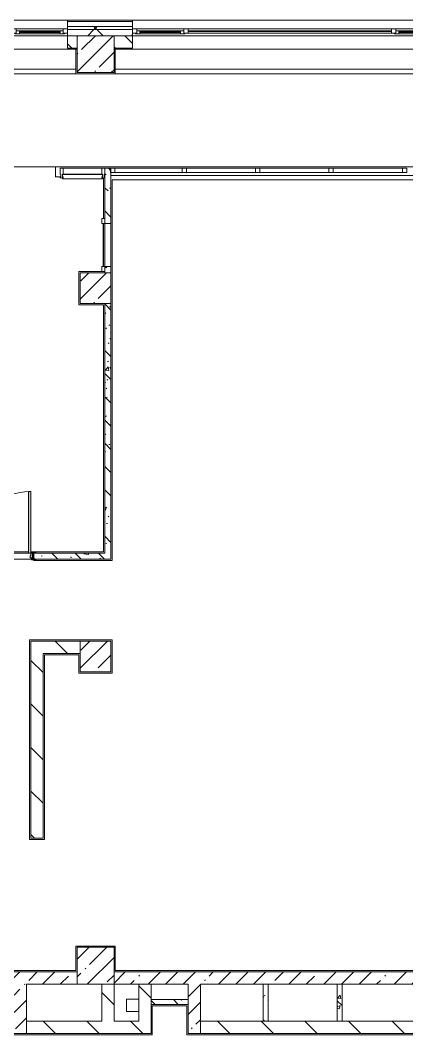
# Model space of a CAD drawing. Header units: millimetres. Extents: x 81610 to 276841, y -8553 to 29000.
# Drawn here: x 209071 to 215336, y 10880 to 27350 of the extents above; entities that cross this region are included whole.
import ezdxf

# ---------------------------------------------------------------- set-up
doc = ezdxf.new("R2010")
doc.units = ezdxf.units.MM
for name, color, linetype, lineweight, true_color in [('A-DOOR-3', 7, 'Continuous', 5, 0xe2e2e2), ('A-DOOR-4', 7, 'Continuous', 5, 0xaaaaaa), ('A-DOOR-FRAM-2', 7, 'Continuous', 5, 0xe2e2e2), ('A-DOOR-FRAM-3', 7, 'Continuous', 5, 0xaaaaaa), ('A-FLOR-2', 7, 'Continuous', 5, 0xaaaaaa), ('I-WALL-6', 7, 'Continuous', 5, 0x787878)]:
    doc.layers.add(name, color=color, linetype=linetype, lineweight=lineweight, true_color=true_color)
for name, color, linetype, lineweight in [('A-GLAZ-3', 7, 'Continuous', 5), ('A-GLAZ-CURT-2', 7, 'Continuous', 5), ('A-GLAZ-CWMG-2', 7, 'Continuous', 5), ('A-WALL', 7, 'Continuous', 9), ('A-WALL-5', 7, 'Continuous', 5), ('I-WALL-4', 7, 'Continuous', 5), ('S-COLS-3', 7, 'Continuous', 5)]:
    doc.layers.add(name, color=color, linetype=linetype, lineweight=lineweight)
pattern_1 = [(45, (149830.96, 0), (-285.1231, 285.1231), []), (45, (150116.1, 0), (-285.1231, 285.1231), [504.031, -100.806, 16.764, -84.042])]
pattern_2 = [(135, (149830.96, 0), (-377.1708, -377.1708), [533.4, -88.9, 17.78, -88.9]), (135, (149830.96, 376.94), (-377.1708, -377.1708), []), (50, (149830.96, 0), (637.6445, -55.7866), [66.675, -733.425]), (355, (149830.96, 0), (-123.3494, 668.699), [53.34, -586.74]), (100.451, (149884.1, -4.65), (514.299, 612.908), [56.665, -623.315]), (46.184, (149830.96, 177.8), (948.776, -147.15), [100.012, -1100.137]), (96.636, (149910, 165.5), (830.909, 865.997), [84.998, -934.973]), (351.184, (149831, 177.8), (830.918, 865.988), [80.01, -880.11]), (21, (149919.86, 133.35), (530.6506, -357.9283), [66.675, -733.425]), (326, (149919.86, 133.35), (216.308, 644.6585), [53.34, -586.74]), (71.451, (149964.1, 103.5), (746.9596, 286.7243), [56.665, -623.315]), (37.5, (149830.96, 0), (10.8105, 295.9426), [16.764, -562.864, 16.764, -578.866, -588.962]), (37.5, (149830.96, 0), (10.8105, 295.9426), [-1175.258, 16.764, -572.198]), (7.5, (149830.96, 0), (233.8692, 350.6318), [16.764, -322.834, 16.764, -549.529, -224.472]), (7.5, (149830.96, 0), (233.8692, 350.6318), [-905.891, 16.764, -207.708]), (327.5, (149632.7, 0), (474.5678, -20.0513), [16.764, -205.486, 16.764, -676.656, -920.115]), (327.5, (149632.7, 0), (474.5678, -20.0513), [-915.67, 16.764, -903.351]), (317.5, (149543.8, 0), (518.4522, 88.9934), [16.764, -272.161, 16.764, -443.738, -653.415]), (317.5, (149543.8, 0), (518.4522, 88.9934), [-749.427, 16.764, -636.651])]
pattern_3 = [(135, (149830.96, 0), (-353.5534, -353.5534), [])]
pattern_4 = [(45, (149830.96, 0), (-353.5534, 353.5534), []), (135, (149830.96, 0), (-353.5534, -353.5534), [])]

# ---------------------------------------------------------------- blocks, each defined once
blk = doc.blocks.new('Системная панель - Стекло - 70мм-31693619-1_11_3_птичка')
at = {"layer": 'A-GLAZ-CURT-2'}
for p, q in [((547.5, 35), (-547.5, 35)), ((-547.5, 35), (-547.5, -35)), ((547.5, -35), (547.5, 35)), ((-547.5, -35), (547.5, -35))]:
    blk.add_line(p, q, dxfattribs=at)
blk = doc.blocks.new('Прямоугольный импост - 50 x 70 мм-23766079-1_11_3_птичка')
at = {"layer": 'A-GLAZ-CWMG-2'}
for p, q in [((-35, 35), (35, 35)), ((-35, -35), (-35, 35)), ((35, 35), (35, -35)), ((35, -35), (-35, -35))]:
    blk.add_line(p, q, dxfattribs=at)
blk = doc.blocks.new('BSC_Колонна _Прямоугольная - 600х600-V50-1_11_3_птичка')
at = {"layer": 'S-COLS-3'}
h = blk.add_hatch(dxfattribs=at)
h.set_pattern_fill('FP_97', color=256, style=0, pattern_type=2)
h.set_pattern_definition([(45, (-60460, -12000), (-285.1231, 285.1231), []), (45, (-60174.88, -12000), (-285.1231, 285.1231), [504.031, -100.806, 16.764, -84.042])])
h.paths.add_polyline_path([(208, -300), (300, -300), (300, 300), (-300, 300), (-300, -300), (-168, -300)])
for p, q in [((300, 300), (-300, 300)), ((-300, 300), (-300, -300)), ((300, -300), (300, 300)), ((-300, -300), (300, -300))]:
    blk.add_line(p, q, dxfattribs=at)
blk = doc.blocks.new('Системная панель - Стекло - 70мм-31693620-1_11_3_птичка')
at = {"layer": 'A-GLAZ-CURT-2'}
for p, q in [((560, 35), (-560, 35)), ((-560, 35), (-560, -35)), ((560, -35), (560, 35)), ((-560, -35), (560, -35))]:
    blk.add_line(p, q, dxfattribs=at)
blk = doc.blocks.new('Прямоугольный импост - 50 x 70 мм-V73-1_11_3_птичка')
at = {"layer": 'A-GLAZ-CWMG-2'}
for p, q in [((-35, 35), (35, 35)), ((-35, -35), (-35, 35)), ((35, 35), (35, -35)), ((35, -35), (-35, -35))]:
    blk.add_line(p, q, dxfattribs=at)
blk = doc.blocks.new('Прямоугольный импост - Импост структурный с накладкой - 160мм Темный-32302294-1_11_3_птичка')
at = {"layer": 'A-GLAZ-CWMG-2'}
for p, q in [((-25, 40), (-25, 140)), ((-25, 140), (25, 140)), ((-15, 40), (-25, 40)), ((-25, -17), (-25, 0)), ((-25, 0), (-15, 0)), ((-15, 0), (-15, 40)), ((15, 40), (15, 0)), ((25, 40), (15, 40)), ((15, 0), (25, 0)), ((25, 140), (25, 40)), ((25, 0), (25, -17)), ((25, -17), (-25, -17))]:
    blk.add_line(p, q, dxfattribs=at)
blk = doc.blocks.new('110_Дверь_СКБ_1Ст_Внутренняя1 - Д-11 1100x2100h_кладовые _все__ коридор _между помещениями блока столовой__ моечные _все_-32089444-1_11_3_птичка')
at = {"layer": 'A-DOOR-3'}
h = blk.add_hatch(color=256, dxfattribs=at)
h.paths.add_polyline_path([(502.5, -30), (537.5, -30), (537.5, 50), (512.5, 50), (512.5, 10), (502.5, 10), (502.5, -6)])
h.paths.add_polyline_path([(-477.5, -30), (-477.5, 10), (-487.5, 10), (-487.5, 50), (-512.5, 50), (-512.5, -30), (-487.5, -30)])
at = {"layer": 'A-DOOR-4'}
h = blk.add_hatch(dxfattribs=at)
h.set_pattern_fill('FP_79', color=256, style=0, pattern_type=2)
h.set_pattern_definition([(135, (1751.41, 114.685), (-14.14214, -14.14214), []), (225, (1751.41, 114.685), (14.14214, -14.14214), [])])
h.paths.add_polyline_path([(562.5, -50), (562.5, 50), (537.5, 50), (537.5, -50)])
at = {"layer": 'A-DOOR-FRAM-2'}
for points in [[(512.5, 50), (512.5, 1050), (472.5, 1050), (472.5, 50)], [(-512.5, 50), (-497.5, 50), (-497.5, 58), (-567.5, 58), (-567.5, 50), (-537.5, 50)], [(592.5, 50), (592.5, 58), (522.5, 58), (522.5, 50), (562.5, 50)], [(-567.5, -58), (-497.5, -58), (-497.5, -50), (-567.5, -50)], [(-497.5, -50), (-497.5, -30), (-512.5, -30), (-512.5, -50)], [(522.5, -50), (537.5, -50), (537.5, -30), (522.5, -30)], [(592.5, -58), (592.5, -50), (522.5, -50), (522.5, -58), (562.5, -58)]]:
    blk.add_hatch(color=256, dxfattribs=at).paths.add_polyline_path(points)
at = {"layer": 'A-DOOR-FRAM-3'}
h = blk.add_hatch(dxfattribs=at)
h.set_pattern_fill('FP_80', color=256, style=0, pattern_type=2)
h.set_pattern_definition([(45, (-371.384, 114.685), (-14.1421, 14.1421), []), (135, (-371.384, 114.685), (-14.1421, -14.1421), [])])
h.paths.add_polyline_path([(-537.5, -50), (-512.5, -50), (-512.5, 50), (-537.5, 50)])
at = {"layer": 'A-DOOR-4'}
for p, q in [((512.5, 1050), (472.5, 1050)), ((472.5, 1050), (472.5, 50)), ((512.5, 50), (512.5, 1050)), ((472.5, 50), (512.5, 50))]:
    blk.add_line(p, q, dxfattribs=at)
blk.add_arc((512.5, 50), 1000, 90, 180, dxfattribs=at)
at = {"layer": 'A-DOOR-FRAM-3'}
for p, q in [((-497.5, 58), (-567.5, 58)), ((-567.5, 58), (-567.5, 50)), ((-567.5, 50), (-497.5, 50)), ((-512.5, 50), (-537.5, 50)), ((-537.5, 50), (-537.5, -50)), ((-487.5, 50), (-512.5, 50)), ((-512.5, 50), (-512.5, -30)), ((-512.5, -50), (-512.5, 50)), ((-497.5, 50), (-512.5, 50)), ((-512.5, 50), (-512.5, 49)), ((-512.5, 49), (-497.5, 49)), ((-497.5, 50), (-497.5, 58)), ((-497.5, 49), (-497.5, 50)), ((-487.5, 10), (-487.5, 50)), ((-477.5, 10), (-487.5, 10)), ((-477.5, -30), (-477.5, 10)), ((512.5, 10), (502.5, 10)), ((502.5, 10), (502.5, -30)), ((512.5, 50), (512.5, 10)), ((537.5, 50), (512.5, 50)), ((592.5, 58), (522.5, 58)), ((522.5, 58), (522.5, 50)), ((537.5, 50), (522.5, 50)), ((522.5, 50), (522.5, 49)), ((522.5, 50), (592.5, 50)), ((522.5, 49), (537.5, 49)), ((537.5, -30), (537.5, 50)), ((562.5, 50), (537.5, 50)), ((537.5, 50), (537.5, -50)), ((537.5, 49), (537.5, 50)), ((562.5, -50), (562.5, 50)), ((592.5, 50), (592.5, 58)), ((-497.5, -50), (-567.5, -50)), ((-567.5, -50), (-567.5, -58)), ((-567.5, -58), (-497.5, -58)), ((-537.5, -50), (-512.5, -50)), ((-512.5, -30), (-477.5, -30)), ((-497.5, -30), (-512.5, -30)), ((-512.5, -30), (-512.5, -50)), ((-512.5, -50), (-497.5, -50)), ((-497.5, -50), (-497.5, -30)), ((-497.5, -58), (-497.5, -50)), ((502.5, -30), (537.5, -30)), ((537.5, -30), (522.5, -30)), ((522.5, -30), (522.5, -50)), ((522.5, -50), (537.5, -50)), ((592.5, -50), (522.5, -50)), ((522.5, -50), (522.5, -58)), ((522.5, -58), (592.5, -58)), ((537.5, -50), (537.5, -30)), ((537.5, -50), (562.5, -50)), ((592.5, -58), (592.5, -50))]:
    blk.add_line(p, q, dxfattribs=at)
blk = doc.blocks.new('Системная панель - Стекло - 70мм-V85-1_11_3_птичка')
at = {"layer": 'A-GLAZ-CURT-2'}
for p, q in [((560, 35), (-560, 35)), ((-560, 35), (-560, -35)), ((560, -35), (560, 35)), ((-560, -35), (560, -35))]:
    blk.add_line(p, q, dxfattribs=at)
blk = doc.blocks.new('120_Окно_СКБ_2Ст - 120_Окно_СКБ_2Ст 2300х2400 _мал створка справа_-19949978-1_11_3_птичка')
at = {"layer": 'A-GLAZ-3'}
for p, q in [((-1150, -75), (-1150, -5)), ((-1150, -5), (-1080, -5)), ((1150, -5), (-1150, -5)), ((-1080, -75), (-1150, -75)), ((-1150, -75), (-1100, -75)), ((-1080, -75), (-1100, -75)), ((-1100, -75), (-1100, -85)), ((-1100, -85), (270, -85)), ((270, -85), (-1100, -85)), ((-1080, -5), (-1080, -75)), ((250, -35), (-1080, -35)), ((-1080, -35), (-1080, -75)), ((-1030, -85), (-1030, -35)), ((-1030, -55), (200, -55)), ((200, -65), (-1030, -65)), ((200, -85), (200, -35)), ((250, -75), (250, -5)), ((250, -5), (320, -5)), ((250, -75), (250, -35)), ((320, -75), (250, -75)), ((270, -75), (250, -75)), ((270, -75), (300, -75)), ((270, -85), (270, -75)), ((320, -75), (300, -75)), ((300, -75), (300, -85)), ((300, -85), (1100, -85)), ((1100, -85), (300, -85)), ((320, -5), (320, -75)), ((1080, -35), (320, -35)), ((320, -35), (320, -75)), ((370, -85), (370, -35)), ((370, -55), (1030, -55)), ((1030, -65), (370, -65)), ((1030, -85), (1030, -35)), ((1080, -75), (1080, -5)), ((1080, -5), (1150, -5)), ((1080, -75), (1080, -35)), ((1150, -75), (1080, -75)), ((1100, -75), (1080, -75)), ((1100, -75), (1150, -75)), ((1100, -85), (1100, -75)), ((1150, -5), (1150, -75))]:
    blk.add_line(p, q, dxfattribs=at)
blk = doc.blocks.new('120_Окно_СКБ_3Ст - 120_Окно_СКБ_3Ст_5100-21641134-1_11_3_птичка')
at = {"layer": 'A-GLAZ-3'}
for p, q in [((-2550, -75), (-2550, -5)), ((-2550, -5), (-2480, -5)), ((2550, -5), (-2550, -5)), ((-2480, -75), (-2550, -75)), ((-2550, -75), (-2500, -75)), ((-2480, -75), (-2500, -75)), ((-2500, -75), (-2500, -85)), ((-2500, -85), (-1700, -85)), ((-1700, -85), (-2500, -85)), ((-2480, -5), (-2480, -75)), ((-1720, -35), (-2480, -35)), ((-2480, -35), (-2480, -75)), ((-2430, -85), (-2430, -35)), ((-2430, -55), (-1770, -55)), ((-1770, -65), (-2430, -65)), ((-1770, -85), (-1770, -35)), ((-1720, -75), (-1720, -5)), ((-1720, -5), (-1650, -5)), ((-1720, -75), (-1720, -35)), ((-1650, -75), (-1720, -75)), ((-1700, -75), (-1720, -75)), ((-1700, -75), (1700, -75)), ((-1700, -85), (-1700, -75)), ((-1650, -5), (-1650, -75)), ((1650, -35), (-1650, -35)), ((1650, -45), (-1650, -45)), ((1650, -75), (1650, -5)), ((1650, -5), (1720, -5)), ((1720, -75), (1650, -75)), ((1720, -75), (1700, -75)), ((1700, -75), (1700, -85)), ((1700, -85), (2500, -85)), ((2500, -85), (1700, -85)), ((1720, -5), (1720, -75)), ((2480, -35), (1720, -35)), ((1720, -35), (1720, -75)), ((1770, -85), (1770, -35)), ((1770, -55), (2430, -55)), ((2430, -65), (1770, -65)), ((2430, -85), (2430, -35)), ((2480, -75), (2480, -5)), ((2480, -5), (2550, -5)), ((2480, -75), (2480, -35)), ((2550, -75), (2480, -75)), ((2500, -75), (2480, -75)), ((2500, -75), (2550, -75)), ((2500, -85), (2500, -75)), ((2550, -5), (2550, -75))]:
    blk.add_line(p, q, dxfattribs=at)
blk = doc.blocks.new('BSC_Колонна _Прямоугольная - 500х500-V121-1_11_3_птичка')
at = {"layer": 'S-COLS-3'}
h = blk.add_hatch(dxfattribs=at)
h.set_pattern_fill('FP_151', color=256, style=0, pattern_type=2)
h.set_pattern_definition([(45, (-60460, -17020), (-285.1231, 285.1231), []), (45, (-60174.88, -17020), (-285.1231, 285.1231), [504.031, -100.806, 16.764, -84.042])])
h.paths.add_polyline_path([(189, -250), (250, -250), (250, 250), (-250, 250), (-250, -250), (-168, -250)])
for p, q in [((250, 250), (-250, 250)), ((-250, 250), (-250, -250)), ((250, -250), (250, 250)), ((-250, -250), (250, -250))]:
    blk.add_line(p, q, dxfattribs=at)
blk = doc.blocks.new('BSC_Колонна _Прямоугольная - 500х500-V122-1_11_3_птичка')
at = {"layer": 'S-COLS-3'}
h = blk.add_hatch(dxfattribs=at)
h.set_pattern_fill('FP_152', color=256, style=0, pattern_type=2)
h.set_pattern_definition([(45, (-60460, -23000), (-285.1231, 285.1231), []), (45, (-60174.88, -23000), (-285.1231, 285.1231), [504.031, -100.806, 16.764, -84.042])])
h.paths.add_polyline_path([(130, -250), (250, -250), (248, 250), (-250, 249), (-250, -250), (-168, -250)])
for p, q in [((250, 250), (-250, 250)), ((-250, 250), (-250, -250)), ((250, -250), (250, 250)), ((-250, -250), (250, -250))]:
    blk.add_line(p, q, dxfattribs=at)
blk = doc.blocks.new('Штора противопожарная_Рен - ШТ_700х700-22567375-1_11_3_птичка')
at = {"layer": 'A-DOOR-4'}
for p, q in [((-430, 100), (-350, 100)), ((-430, 50), (-430, 100)), ((-350, 50), (-430, 50)), ((-350, 100), (-350, 50)), ((-350, 78), (350, 78)), ((-350, 73), (-350, 78)), ((350, 73), (-350, 73)), ((350, 100), (430, 100)), ((350, 50), (350, 100)), ((350, 78), (350, 73)), ((430, 50), (350, 50)), ((430, 100), (430, 50))]:
    blk.add_line(p, q, dxfattribs=at)
blk = doc.blocks.new('Системная панель - Стекло - 70мм-32304938-1_11_3_птичка')
at = {"layer": 'A-GLAZ-CURT-2'}
h = blk.add_hatch(dxfattribs=at)
h.set_pattern_fill('FP_179', color=256, style=0, pattern_type=2)
h.set_pattern_definition([(225, (60747.5, 24310), (1414.214, -1414.214), [1000, -3000]), (225, (61747.5, 24810), (1414.214, -1414.214), [3000, -1000]), (225, (59747.5, 25310), (1414.214, -1414.214), [1000, -3000])])
h.paths.add_polyline_path([(322, 35), (-323, 35), (-323, -35), (322, -35), (322, 18)])
for p, q in [((322, 35), (-323, 35)), ((-323, 35), (-323, -35)), ((322, -35), (322, 35)), ((-323, -35), (322, -35))]:
    blk.add_line(p, q, dxfattribs=at)
blk = doc.blocks.new('Прямоугольный импост - Импост структурный с накладкой - 160мм Темный-32304618-1_11_3_птичка')
at = {"layer": 'A-GLAZ-CWMG-2'}
for p, q in [((59935, 24950), (60560, 24950)), ((59935, 24850), (60560, 24850))]:
    blk.add_line(p, q, dxfattribs=at)
blk = doc.blocks.new('Системная панель - Стекло - 70мм-V151-1_11_3_птичка')
at = {"layer": 'A-GLAZ-CURT-2'}
for p, q in [((560, 35), (-560, 35)), ((-560, 35), (-560, -35)), ((560, -35), (560, 35)), ((-560, -35), (560, -35))]:
    blk.add_line(p, q, dxfattribs=at)
blk = doc.blocks.new('Прямоугольный импост - Импост структурный с накладкой - 160мм Темный-32302318-1_11_3_птичка')
at = {"layer": 'A-GLAZ-CWMG-2'}
for p, q in [((0, 140), (-50, 140)), ((-50, 140), (-50, 40)), ((-50, 40), (-40, 40)), ((-40, 0), (-50, 0)), ((-50, 0), (-50, -17)), ((-40, 40), (-40, 0)), ((-10, 0), (-10, 40)), ((-10, 40), (0, 40)), ((0, 0), (-10, 0)), ((0, 40), (0, 140)), ((0, -17), (0, 0)), ((-50, -17), (0, -17))]:
    blk.add_line(p, q, dxfattribs=at)
blk = doc.blocks.new('Зашивка приборов отопления9 - Зашивка приборов отопления-33277916-1_11_3_птичка')
at = {"layer": 'A-WALL-5'}
for p, q in [((51570, 26880), (51570, 26555)), ((54140, 26880), (51570, 26880)), ((54140, 26555), (54140, 26880)), ((51570, 26555), (54140, 26555)), ((54140, 26555), (51570, 26555)), ((51570, 26555), (51570, 26480)), ((54140, 26480), (54140, 26555)), ((51570, 26480), (54140, 26480))]:
    blk.add_line(p, q, dxfattribs=at)
blk = doc.blocks.new('Зашивка приборов отопления10 - Зашивка приборов отопления-33278020-1_11_3_птичка')
at = {"layer": 'A-WALL-5'}
for p, q in [((51570, 26880), (51570, 26555)), ((56926, 26880), (51570, 26880)), ((56926, 26555), (56926, 26880)), ((51570, 26555), (56926, 26555)), ((56930, 26555), (51570, 26555)), ((51570, 26555), (51570, 26480)), ((56930, 26480), (56930, 26555)), ((51570, 26480), (56930, 26480))]:
    blk.add_line(p, q, dxfattribs=at)

msp = doc.modelspace()

# ---------------------------------------------------------------- hatches: boundary and pattern name
at = {"layer": 'A-WALL-5'}
h = msp.add_hatch(dxfattribs=at)
h.set_pattern_fill('FP_65', color=256, style=0, pattern_type=2)
h.set_pattern_definition(pattern_4)
h.paths.add_polyline_path([(233256.1, 27200), (234801, 27200), (234801, 27250), (230181, 27250), (230181, 27200), (233056.1, 27200)])
h.paths.add_polyline_path([(220641, 27200), (220641, 27250), (218041, 27250), (218041, 27200), (220141, 27200)])
h.paths.add_polyline_path([(216591, 27200), (216941, 27200), (216941, 27250), (215991, 27250), (215991, 27200)])
h.paths.add_polyline_path([(222741, 27200), (224081, 27200), (224081, 27250), (222741, 27250), (222741, 27210)])
h.paths.add_polyline_path([(227081, 27200), (227081, 27250), (226181, 27250), (226181, 27200), (226581, 27200)])
h.paths.add_polyline_path([(207536, 27200), (207536, 27250), (206691, 27250), (206691, 27200)])
h.paths.add_polyline_path([(210123.1, 27200), (210891, 27200), (210891, 27250), (209836, 27250), (209836, 27200)])
h.paths.add_polyline_path([(198591, 27200), (198591, 27250), (197491, 27250), (197491, 27200), (197991, 27200)])
h.paths.add_polyline_path([(204591, 27200), (204591, 27250), (203691, 27250), (203691, 27200), (204546.2, 27200)])
h.paths.add_polyline_path([(201591, 27200), (201591, 27250), (200691, 27250), (200691, 27200)])
h.paths.add_polyline_path([(194391, 27200), (194391, 27250), (191991, 27250), (191991, 27200), (193392.5, 27200)])
h = msp.add_hatch(dxfattribs=at)
h.set_pattern_fill('FP_65', color=256, style=0, pattern_type=2)
h.set_pattern_definition(pattern_4)
h.paths.add_polyline_path([(192591, 27100), (194391, 27100), (194391, 27200), (191991, 27200), (191991, 27100)])
h.paths.add_polyline_path([(210591, 27100), (210891, 27100), (210891, 27200), (209836, 27200), (209836, 27100), (210123.1, 27100)])
h.paths.add_polyline_path([(233931, 27100), (234801, 27100), (234796.4, 27200), (230181, 27198.1), (230181, 27100), (233256.1, 27100)])
h.paths.add_polyline_path([(201231, 27100), (201591, 27100), (201591, 27200), (200691, 27200), (200691, 27100)])
h.paths.add_polyline_path([(203691, 27100), (204591, 27100), (204591, 27200), (203691, 27200), (203691, 27140)])
h.paths.add_polyline_path([(197691, 27100), (198591, 27100), (198591, 27200), (197491, 27200), (197491, 27100)])
h.paths.add_polyline_path([(216909, 27100), (216909, 27102), (216909, 27110), (216941, 27110), (216941, 27200), (215991, 27200), (215991, 27100), (216891, 27100)])
h.paths.add_polyline_path([(207536, 27100), (207536, 27200), (206691, 27200), (206691, 27100), (207181, 27100)])
h.paths.add_polyline_path([(226581, 27100), (227081, 27100), (227081, 27200), (226181, 27200), (226181, 27100)])
h.paths.add_polyline_path([(218073, 27100), (220641, 27100), (220641, 27200), (218041, 27200), (218041, 27110), (218073, 27110), (218073, 27102), (218041, 27100)])
h.paths.add_polyline_path([(223371, 27100), (224081, 27100), (224081, 27200), (222741, 27200), (222741, 27100)])
h = msp.add_hatch(dxfattribs=at)
h.set_pattern_fill('FP_76', color=256, style=0, pattern_type=2)
h.set_pattern_definition([(135, (149830.96, 0), (-176.7767, -176.7767), [])])
h.paths.add_polyline_path([(207181, 26900), (207536, 26900), (207536, 27100), (206691, 27100), (206691, 26900)])
h.paths.add_polyline_path([(192591, 26900), (194391, 26900), (194391, 27100), (192591, 27100), (192591, 27061.4)])
h.paths.add_polyline_path([(200828.3, 26900), (201591, 26900), (201591, 27100), (200691, 27100), (200691, 26900)])
h.paths.add_polyline_path([(203691, 26900), (203991, 26900), (203991, 27100), (203691, 27100), (203691, 26969.4)])
h.paths.add_polyline_path([(230481, 26900), (230481, 27100), (230181, 27100), (230181, 26900)])
h.paths.add_polyline_path([(210591, 26900), (210891, 26900), (210891, 27100), (210591, 27100), (210591, 26953.9)])
h.paths.add_polyline_path([(226581, 26900), (226581, 27100), (226181, 27100), (226181, 26900), (226259.1, 26900)])
h.paths.add_polyline_path([(216891, 26900), (216891, 27100), (216591, 27100), (216591, 26900)])
h.paths.add_polyline_path([(209836, 26900), (209991, 26900), (209991, 27100), (209836, 27100), (209836, 26936.5)])
h.paths.add_polyline_path([(218037, 26900), (220141, 26900), (220141, 27100), (218037, 27100), (218037, 27091.3)])
h.paths.add_polyline_path([(224081, 26900), (224081, 27100), (223871, 27100), (223871, 26900)])
h.paths.add_polyline_path([(223371, 26900), (223371, 27100), (222741, 27100), (222741, 26900)])
h.paths.add_polyline_path([(197491, 26900), (197991, 26900), (197991, 27100), (197491, 27100), (197491, 27079.6)])
at = {"layer": 'I-WALL-4'}
h = msp.add_hatch(dxfattribs=at)
h.set_pattern_fill('FP_75', color=256, style=0, pattern_type=2)
h.set_pattern_definition(pattern_3)
h.paths.add_polyline_path([(209241, 17070), (210041, 17070), (210041, 17270), (209241, 17265)])
h = msp.add_hatch(dxfattribs=at)
h.set_pattern_fill('FP_75', color=256, style=0, pattern_type=2)
h.set_pattern_definition(pattern_3)
h.paths.add_polyline_path([(209441, 14070), (209441, 17070), (209241, 17070), (209241, 14070)])
h = msp.add_hatch(dxfattribs=at)
h.set_pattern_fill('FP_45', color=256, style=0, pattern_type=2)
h.set_pattern_definition(pattern_1)
h.paths.add_polyline_path([(208971, 11700), (209991, 11700), (209991, 11900), (204591, 11900), (204591, 11700), (208264.1, 11700)])
h.paths.add_polyline_path([(201741, 11700), (203991, 11700), (203991, 11900), (201541, 11900), (201541, 11700)])
h = msp.add_hatch(dxfattribs=at)
h.set_pattern_fill('FP_45', color=256, style=0, pattern_type=2)
h.set_pattern_definition(pattern_1)
h.paths.add_polyline_path([(211982, 11700), (215991, 11700), (215991, 11900), (210591, 11900), (210591, 11700), (211791, 11700)])
h = msp.add_hatch(dxfattribs=at)
h.set_pattern_fill('FP_45', color=256, style=0, pattern_type=2)
h.set_pattern_definition(pattern_1)
h.paths.add_polyline_path([(208971, 10900), (209171, 10900), (209171, 11700), (208971, 11700), (208971, 10980)])
h = msp.add_hatch(dxfattribs=at)
h.set_pattern_fill('FP_75', color=256, style=0, pattern_type=2)
h.set_pattern_definition(pattern_3)
h.paths.add_polyline_path([(210591, 11100), (210591, 11700), (210391, 11700), (210391, 11100)])
h = msp.add_hatch(dxfattribs=at)
h.set_pattern_fill('FP_75', color=256, style=0, pattern_type=2)
h.set_pattern_definition(pattern_3)
h.paths.add_polyline_path([(210991, 11100), (211191, 11100), (211191, 11700), (210991, 11700), (210991, 11257)])
h = msp.add_hatch(dxfattribs=at)
h.set_pattern_fill('FP_45', color=256, style=0, pattern_type=2)
h.set_pattern_definition(pattern_1)
h.paths.add_polyline_path([(211991, 10900), (211991, 11700), (211791, 11700), (211791, 10900)])
h = msp.add_hatch(dxfattribs=at)
h.set_pattern_fill('FP_75', color=256, style=0, pattern_type=2)
h.set_pattern_definition(pattern_3)
h.paths.add_polyline_path([(209171, 10900), (211191, 10900), (211191, 11100), (209171, 11100), (209171, 10994)])
h = msp.add_hatch(dxfattribs=at)
h.set_pattern_fill('FP_75', color=256, style=0, pattern_type=2)
h.set_pattern_definition(pattern_3)
h.paths.add_polyline_path([(222790.8, 10900), (223371, 10900), (223371, 11100), (222760.8, 11100), (222760.8, 10900)])
h.paths.add_polyline_path([(216591, 10900), (218499.8, 10900), (218499.8, 11100), (216591, 11100), (216591, 10994)])
h.paths.add_polyline_path([(216391, 10900), (216391, 11100), (211991, 11100), (211991, 10900), (213841, 10900)])
h.paths.add_polyline_path([(219449.8, 10900), (221810.8, 10900), (221810.8, 11100), (219449.8, 11100), (219449.8, 10994)])
at = {"layer": 'I-WALL-6'}
h = msp.add_hatch(dxfattribs=at)
h.set_pattern_fill('FP_74', color=256, style=0, pattern_type=2)
h.set_pattern_definition(pattern_2)
h.paths.add_polyline_path([(210541, 18600), (210541, 22750), (210441, 22750), (210441, 18600), (210528.4, 18600)])
h.paths.add_polyline_path([(210441, 23250), (210541, 23250), (210541, 23350), (210441, 23350), (210441, 23270)])
h.paths.add_polyline_path([(210441, 24050), (210541, 24050), (210541, 24950), (210441, 24950), (210441, 24130)])
h = msp.add_hatch(dxfattribs=at)
h.set_pattern_fill('FP_74', color=256, style=0, pattern_type=2)
h.set_pattern_definition(pattern_2)
h.paths.add_polyline_path([(210421, 18600), (210441, 18600), (210441, 18700), (209291, 18700), (209291, 18600), (210123.1, 18600)])
h.paths.add_polyline_path([(207961, 18600), (208191, 18600), (208191, 18700), (207961, 18700)])
h = msp.add_hatch(dxfattribs=at)
h.set_pattern_fill('FP_74', color=256, style=0, pattern_type=2)
h.set_pattern_definition(pattern_2)
h.paths.add_polyline_path([(213011, 11100), (213091, 11100), (213091, 11700), (213011, 11700), (213011, 11457)])
h = msp.add_hatch(dxfattribs=at)
h.set_pattern_fill('FP_74', color=256, style=0, pattern_type=2)
h.set_pattern_definition(pattern_2)
h.paths.add_polyline_path([(214211, 11100), (214291, 11100), (214291, 11700), (214211, 11700), (214211, 11457)])
h = msp.add_hatch(dxfattribs=at)
h.set_pattern_fill('FP_74', color=256, style=0, pattern_type=2)
h.set_pattern_definition(pattern_2)
h.paths.add_polyline_path([(211791, 11370), (211791, 11450), (211191, 11450), (211191, 11370), (211771, 11370)])
at = {"layer": 'S-COLS-3'}
h = msp.add_hatch(dxfattribs=at)
h.set_pattern_fill('FP_45', color=256, style=0, pattern_type=2)
h.set_pattern_definition(pattern_1)
h.paths.add_polyline_path([(210591, 26500), (210591, 27100), (209991, 27100), (209991, 26500), (210123.1, 26500)])

# ---------------------------------------------------------------- linework, layer by layer
at = {"layer": 'A-FLOR-2'}
for p, q in [((210611, 26480), (209971, 26480)), ((207781, 24970), (216611, 24970)), ((209641, 24810), (209641, 24970)), ((209716, 24810), (209641, 24810)), ((210421, 24130), (210421, 24791.7)), ((216471, 24760), (210561, 24760)), ((210561, 24760), (210561, 18580)), ((210421, 23350), (210421, 24050)), ((210021, 22730), (210021, 23270)), ((210021, 23270), (210391, 23270)), ((210421, 22730), (210021, 22730)), ((210421, 18720), (210421, 22730)), ((209201, 18720), (207981, 18720)), ((210421, 18720), (209241, 18720)), ((209291, 18708), (209291, 18720)), ((209291, 18580), (209291, 18592)), ((210561, 18580), (209291, 18580)), ((209221, 14050), (209221, 17290)), ((209221, 17290), (210561, 17290)), ((210561, 17290), (210561, 16750)), ((210021, 17050), (209461, 17050)), ((209461, 17050), (209461, 14050)), ((210021, 16750), (210021, 17050)), ((210561, 16750), (210021, 16750)), ((209461, 14050), (209221, 14050)), ((209971, 11920), (209971, 12320)), ((209971, 12320), (210611, 12320)), ((210611, 12320), (210611, 11920)), ((207401, 11920), (209971, 11920)), ((210611, 11920), (215971, 11920)), ((210791, 11457), (210991, 11457)), ((210791, 11257), (210791, 11457)), ((210991, 11257), (210791, 11257)), ((211771, 11350), (211211, 11350)), ((211211, 11350), (211211, 10880)), ((211771, 10880), (211771, 11350)), ((211211, 10880), (208361, 10880)), ((218488.4, 10880), (211771, 10880))]:
    msp.add_line(p, q, dxfattribs=at)
at = {"layer": 'A-WALL'}
for p, q in [((210891, 27330), (209836, 27330)), ((210891, 27250), (209836, 27250)), ((210891, 27200), (209836, 27200)), ((209991, 27100), (209836, 27100)), ((209836, 27100), (209991, 27100)), ((210891, 27100), (210591, 27100)), ((210591, 27100), (210891, 27100)), ((211191, 11700), (210991, 11700)), ((213091, 11700), (213011, 11700)), ((214291, 11700), (214211, 11700)), ((211191, 11450), (211191, 11370)), ((211791, 11370), (211791, 11450)), ((209171, 11100), (209171, 10900)), ((213011, 11100), (213091, 11100)), ((214211, 11100), (214291, 11100))]:
    msp.add_line(p, q, dxfattribs=at)
at = {"layer": 'A-WALL-5'}
for p, q in [((191991, 27350), (216941, 27350)), ((209836, 27350), (209836, 27100)), ((210891, 27100), (210891, 27350)), ((209836, 27100), (207536, 27100)), ((209836, 27100), (209836, 26900)), ((209991, 26900), (209991, 27100)), ((209991, 27100), (210591, 27100)), ((210591, 27100), (210591, 26900)), ((210891, 26900), (210891, 27100)), ((215991, 27100), (210891, 27100)), ((209836, 26900), (209991, 26900)), ((210591, 26900), (210891, 26900))]:
    msp.add_line(p, q, dxfattribs=at)
at = {"layer": 'I-WALL-4'}
for p, q in [((207536, 27100), (209836, 27100)), ((210891, 27100), (215991, 27100)), ((209991, 26880), (207381, 26880)), ((215991, 26880), (210591, 26880)), ((210441, 24950), (210441, 24130)), ((210541, 24950), (210441, 24950)), ((210541, 23250), (210541, 24950)), ((216491, 24830), (210541, 24830)), ((210441, 24050), (210541, 24050)), ((210441, 23350), (210441, 24050)), ((210541, 23350), (210441, 23350)), ((210441, 23270), (210441, 23250)), ((210441, 22750), (210441, 18700)), ((210541, 18600), (210541, 22750)), ((208241, 18700), (209201, 18700)), ((210441, 18700), (209321, 18700)), ((209251, 18600), (208231, 18600)), ((209321, 18600), (210541, 18600)), ((210041, 17270), (209241, 17270)), ((209241, 17270), (209241, 14070)), ((209441, 17070), (210041, 17070)), ((209441, 14070), (209441, 17070)), ((209241, 14070), (209441, 14070)), ((209991, 11900), (207381, 11900)), ((215991, 11900), (210591, 11900)), ((209171, 11700), (209991, 11700)), ((209171, 11100), (209171, 11700)), ((210391, 11700), (210391, 11100)), ((210591, 11100), (210591, 11700)), ((210591, 11700), (210991, 11700)), ((210991, 11700), (210991, 11100)), ((211191, 11450), (211191, 11700)), ((211191, 11700), (211791, 11700)), ((211791, 11700), (211791, 11450)), ((211991, 11700), (213011, 11700)), ((211991, 10900), (211991, 11700)), ((213011, 11700), (213011, 11100)), ((213091, 11100), (213091, 11700)), ((213091, 11700), (214211, 11700)), ((214211, 11700), (214211, 11100)), ((214291, 11100), (214291, 11700)), ((214291, 11700), (215991, 11700)), ((211791, 11450), (211191, 11450)), ((211191, 10900), (211191, 11370)), ((211191, 11370), (211791, 11370)), ((211791, 11370), (211791, 10900)), ((210391, 11100), (209171, 11100)), ((210991, 11100), (210591, 11100)), ((213011, 11100), (211991, 11100)), ((214211, 11100), (213091, 11100)), ((216391, 11100), (214291, 11100)), ((208971, 10900), (211191, 10900)), ((211791, 10900), (218469.8, 10900))]:
    msp.add_line(p, q, dxfattribs=at)
at = {"layer": 'S-COLS-3'}
for p, q in [((210591, 27100), (209991, 27100)), ((209991, 27100), (209991, 26900)), ((210591, 26900), (210591, 27100)), ((209991, 26900), (209991, 26500)), ((210591, 26500), (210591, 26900)), ((209991, 26500), (210591, 26500))]:
    msp.add_line(p, q, dxfattribs=at)

# ---------------------------------------------------------------- block references
at = {"layer": 'A-DOOR-4', "rotation": 89.99999999999991}
msp.add_blockref('Штора противопожарная_Рен - ШТ_700х700-22567375-1_11_3_птичка', (210491, 23700), dxfattribs=at)
at = {"layer": 'A-DOOR-4'}
msp.add_blockref('110_Дверь_СКБ_1Ст_Внутренняя1 - Д-11 1100x2100h_кладовые _все__ коридор _между помещениями блока столовой__ моечные _все_-32089444-1_11_3_птичка', (208728.5, 18650), dxfattribs=at)
at = {"layer": 'A-GLAZ-3'}
for name, p in [('120_Окно_СКБ_2Ст - 120_Окно_СКБ_2Ст 2300х2400 _мал створка справа_-19949978-1_11_3_птичка', (208686, 27215)), ('120_Окно_СКБ_3Ст - 120_Окно_СКБ_3Ст_5100-21641134-1_11_3_птичка', (213441, 27215))]:
    msp.add_blockref(name, p, dxfattribs=at)
at = {"layer": 'A-GLAZ-CURT-2', "rotation": 180}
for name, p in [('Системная панель - Стекло - 70мм-31693619-1_11_3_птичка', (211148.5, 24915)), ('Системная панель - Стекло - 70мм-V151-1_11_3_птичка', (212326, 24915)), ('Системная панель - Стекло - 70мм-31693620-1_11_3_птичка', (213516, 24915)), ('Системная панель - Стекло - 70мм-V85-1_11_3_птичка', (214706, 24915)), ('Системная панель - Стекло - 70мм-32304938-1_11_3_птичка', (210078.5, 24810))]:
    msp.add_blockref(name, p, dxfattribs=at)
at = {"layer": 'A-GLAZ-CWMG-2', "extrusion": (0, 0, -1)}
for name, p in [('Прямоугольный импост - Импост структурный с накладкой - 160мм Темный-32302294-1_11_3_птичка', (-209741, 24810)), ('Прямоугольный импост - 50 x 70 мм-V73-1_11_3_птичка', (-210566, 24915)), ('Прямоугольный импост - 50 x 70 мм-23766079-1_11_3_птичка', (-211731, 24915)), ('Прямоугольный импост - 50 x 70 мм-23766079-1_11_3_птичка', (-212921, 24915)), ('Прямоугольный импост - 50 x 70 мм-23766079-1_11_3_птичка', (-214111, 24915)), ('Прямоугольный импост - 50 x 70 мм-23766079-1_11_3_птичка', (-215301, 24915))]:
    msp.add_blockref(name, p, dxfattribs=at)
at = {"layer": 'A-GLAZ-CWMG-2'}
for name, p in [('Прямоугольный импост - Импост структурный с накладкой - 160мм Темный-32304618-1_11_3_птичка', (149831, 0)), ('Прямоугольный импост - Импост структурный с накладкой - 160мм Темный-32302318-1_11_3_птичка', (210441, 24810))]:
    msp.add_blockref(name, p, dxfattribs=at)
at = {"layer": 'A-WALL-5'}
for name, p in [('Зашивка приборов отопления9 - Зашивка приборов отопления-33277916-1_11_3_птичка', (155831, 0)), ('Зашивка приборов отопления10 - Зашивка приборов отопления-33278020-1_11_3_птичка', (159041, 0))]:
    msp.add_blockref(name, p, dxfattribs=at)
at = {"layer": 'S-COLS-3'}
for name, p in [('BSC_Колонна _Прямоугольная - 500х500-V122-1_11_3_птичка', (210291, 23000)), ('BSC_Колонна _Прямоугольная - 500х500-V121-1_11_3_птичка', (210291, 17020)), ('BSC_Колонна _Прямоугольная - 600х600-V50-1_11_3_птичка', (210291, 12000))]:
    msp.add_blockref(name, p, dxfattribs=at)

doc.saveas('drawing.dxf')
